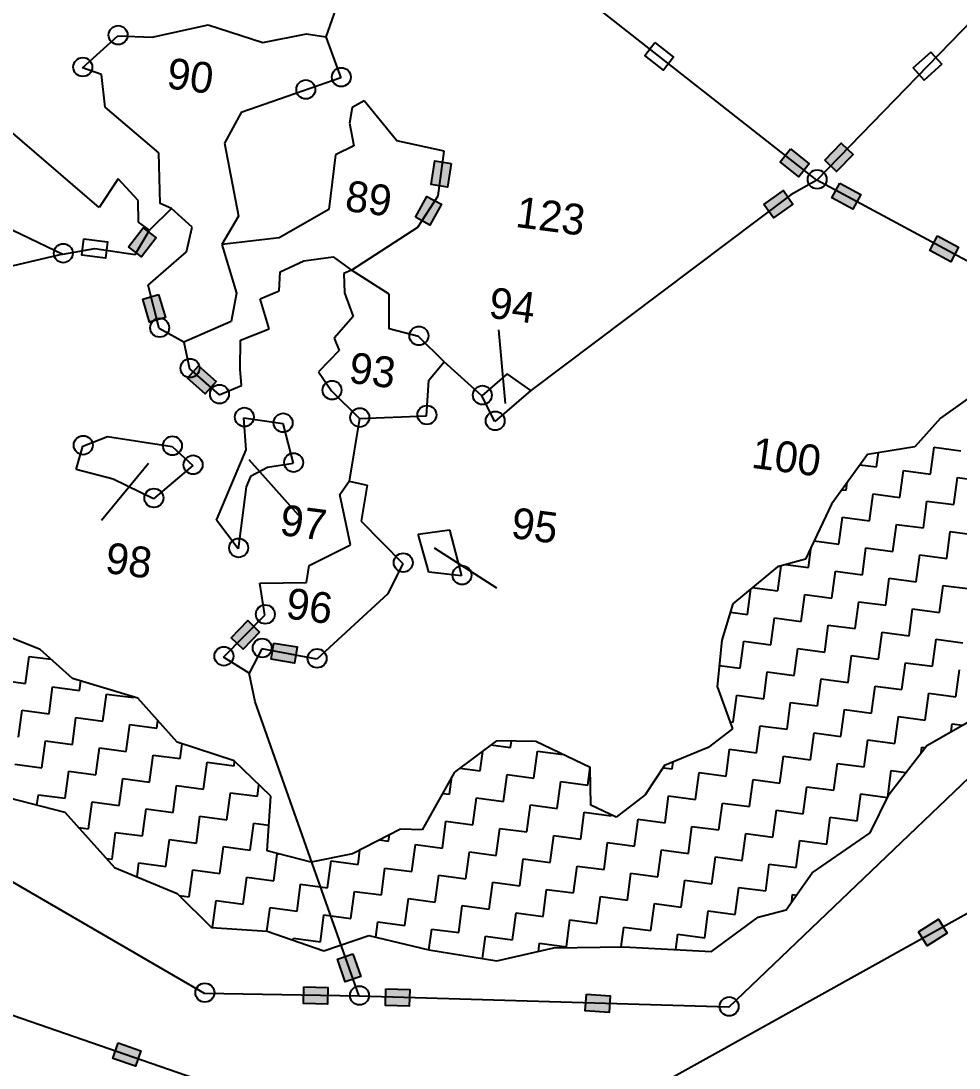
# Model space of a CAD drawing. Header units: metres. Extents: x 291285 to 296393, y 1982985 to 1990470.
# Drawn here: x 293031 to 293595, y 1984772 to 1985401 of the extents above; entities that cross this region are included whole.
import ezdxf

# ---------------------------------------------------------------- set-up
doc = ezdxf.new("R2010")
doc.units = ezdxf.units.M
for name, color, linetype in [('POLY_HATCH', 12, 'Continuous'), ('POLY_PARCEL', 6, 'Continuous'), ('SYM_STONE', 1, 'Continuous'), ('TEXT_PARCEL', 7, 'Continuous')]:
    doc.layers.add(name, color=color, linetype=linetype)
doc.styles.get("Standard").update_dxf_attribs({"font": 'simplex.shx'})
doc.styles.add('TEXT_MAP', font='')
doc.styles.get('TEXT_MAP').set_extended_font_data('Kruti Dev 050')
doc.dimstyles.get("Standard").update_dxf_attribs({"dimtxt": 0.18, "dimasz": 0.18, "dimexe": 0.18, "dimexo": 0.0625, "dimgap": 0.09, "dimtad": 0, "dimtih": 1, "dimtoh": 1, "dimdec": 4, "dimzin": 0, "dimdsep": 46, "dimtxsty": 'Standard', "dimcen": 0.09, "dimadec": 0, "dimazin": 0, "dimtfac": 1, "dimtdec": 4, "dimtofl": 0, "dimtmove": 0, "dimatfit": 3, "dimfxl": 1, "dimtolj": 1, "dimtzin": 0, "dimarcsym": 0})

msp = doc.modelspace()

# ---------------------------------------------------------------- hatches: boundary and pattern name
for points in [[(293498.76, 1985307.55), (293504.91, 1985315.31), (293493.69, 1985324.21), (293487.54, 1985316.44)], [(293531.35, 1985320.89), (293524.24, 1985327.79), (293514.27, 1985317.51), (293521.38, 1985310.61)], [(293277.68, 1985302.86), (293287.47, 1985301.34), (293289.67, 1985315.49), (293279.88, 1985317.01)], [(293495.12, 1985291.1), (293489.4, 1985299.19), (293477.71, 1985290.92), (293483.43, 1985282.83)], [(293531.23, 1985288.12), (293535.93, 1985296.84), (293523.32, 1985303.63), (293518.62, 1985294.91)], [(293283.85, 1985290.97), (293275.17, 1985295.74), (293268.27, 1985283.19), (293276.95, 1985278.42)], [(293112.4, 1985270.77), (293104.55, 1985276.81), (293095.82, 1985265.46), (293103.67, 1985259.42)], [(293590.05, 1985256.44), (293594.74, 1985265.16), (293582.14, 1985271.95), (293577.44, 1985263.23)], [(293108.46, 1985220.22), (293117.95, 1985223.05), (293113.86, 1985236.78), (293104.37, 1985233.94)], [(293141.92, 1985177.08), (293148.49, 1985184.49), (293137.78, 1985194), (293131.21, 1985186.59)], [(293157.49, 1985030.53), (293164.62, 1985023.65), (293174.56, 1985033.96), (293167.43, 1985040.84)], [(293195.61, 1985015.3), (293197.2, 1985025.07), (293183.06, 1985027.36), (293181.48, 1985017.59)], [(293587.95, 1984853.04), (293582.74, 1984861.46), (293570.56, 1984853.91), (293575.78, 1984845.49)], [(293225.97, 1984823.83), (293235.34, 1984827.06), (293230.68, 1984840.6), (293221.31, 1984837.37)], [(293215.3, 1984810.41), (293215.55, 1984820.31), (293201.24, 1984820.67), (293200.99, 1984810.77)], [(293264.49, 1984809.22), (293264.78, 1984819.12), (293250.47, 1984819.54), (293250.18, 1984809.64)], [(293384.64, 1984805.41), (293385.31, 1984815.29), (293371.03, 1984816.27), (293370.35, 1984806.39)], [(293099.87, 1984773.01), (293103.11, 1984782.37), (293089.57, 1984787.05), (293086.34, 1984777.68)]]:
    msp.add_hatch(color=256).paths.add_polyline_path(points)

# ---------------------------------------------------------------- linework, layer by layer
for points in [[(293412.2, 1985388.22), (293423.46, 1985379.37), (293417.34, 1985371.58), (293406.08, 1985380.43)], [(293584.6, 1985375.1), (293573.95, 1985365.52), (293567.33, 1985372.89), (293577.97, 1985382.46)], [(293493.69, 1985324.21), (293504.91, 1985315.31), (293498.76, 1985307.55), (293487.54, 1985316.44)], [(293514.27, 1985317.51), (293524.24, 1985327.79), (293531.35, 1985320.89), (293521.38, 1985310.61)], [(293289.67, 1985315.49), (293287.47, 1985301.34), (293277.68, 1985302.86), (293279.88, 1985317.01)], [(293477.71, 1985290.92), (293489.4, 1985299.19), (293495.12, 1985291.1), (293483.43, 1985282.83)], [(293523.32, 1985303.63), (293535.93, 1985296.84), (293531.23, 1985288.12), (293518.62, 1985294.91)], [(293268.27, 1985283.19), (293275.17, 1985295.74), (293283.85, 1985290.97), (293276.95, 1985278.42)], [(293095.82, 1985265.46), (293104.55, 1985276.81), (293112.4, 1985270.77), (293103.67, 1985259.42)], [(293068.98, 1985270.22), (293083.18, 1985268.41), (293081.93, 1985258.58), (293067.72, 1985260.4)], [(293582.14, 1985271.95), (293594.74, 1985265.16), (293590.05, 1985256.44), (293577.44, 1985263.23)], [(293113.86, 1985236.78), (293117.95, 1985223.05), (293108.46, 1985220.22), (293104.37, 1985233.94)], [(293137.78, 1985194), (293148.49, 1985184.49), (293141.92, 1985177.08), (293131.21, 1985186.59)], [(293174.56, 1985033.96), (293164.62, 1985023.65), (293157.49, 1985030.53), (293167.43, 1985040.84)], [(293183.06, 1985027.36), (293197.2, 1985025.07), (293195.61, 1985015.3), (293181.48, 1985017.59)], [(293570.56, 1984853.91), (293582.74, 1984861.46), (293587.95, 1984853.04), (293575.78, 1984845.49)], [(293230.68, 1984840.6), (293235.34, 1984827.06), (293225.97, 1984823.83), (293221.31, 1984837.37)], [(293201.24, 1984820.67), (293215.55, 1984820.31), (293215.3, 1984810.41), (293200.99, 1984810.77)], [(293250.47, 1984819.54), (293264.78, 1984819.12), (293264.49, 1984809.22), (293250.18, 1984809.64)], [(293371.03, 1984816.27), (293385.31, 1984815.29), (293384.64, 1984805.41), (293370.35, 1984806.39)], [(293089.57, 1984787.05), (293103.11, 1984782.37), (293099.87, 1984773.01), (293086.34, 1984777.68)]]:
    msp.add_lwpolyline(points, close=True)
at = {"layer": 'POLY_HATCH'}
for p, q in [((293608.98, 1985180.31), (293583.86, 1985162.4)), ((293583.86, 1985162.4), (293568.33, 1985145.22)), ((293568.33, 1985145.22), (293539.99, 1985140.72)), ((293539.99, 1985140.72), (293518.29, 1985110.86)), ((293518.29, 1985110.86), (293502.65, 1985077.7)), ((293485.8, 1985073.19), (293459.11, 1985050.99)), ((293502.65, 1985077.7), (293485.8, 1985073.19)), ((293459.11, 1985050.99), (293452.47, 1985029.13)), ((293042.68, 1985023.39), (293006.84, 1985037.87)), ((293452.47, 1985029.13), (293449.53, 1985001.28)), ((293062.14, 1985006.07), (293042.68, 1985023.39)), ((293101.31, 1984994.14), (293062.14, 1985006.07)), ((293449.53, 1985001.28), (293458.91, 1984975.81)), ((293125.07, 1984967.76), (293101.31, 1984994.14)), ((293575.61, 1984965.87), (293604.53, 1984982.28)), ((293458.91, 1984975.81), (293444.17, 1984964.52)), ((293159.34, 1984956.48), (293125.07, 1984967.76)), ((293316.95, 1984968.61), (293291.7, 1984949.71)), ((293340.65, 1984968.22), (293316.95, 1984968.61)), ((293373.34, 1984952.65), (293340.65, 1984968.22)), ((293552.99, 1984936.63), (293575.61, 1984965.87)), ((293444.17, 1984964.52), (293417.99, 1984953.74)), ((293181.29, 1984935.34), (293159.34, 1984956.48)), ((293417.99, 1984953.74), (293406.4, 1984936.04)), ((293291.7, 1984949.71), (293272.36, 1984915.05)), ((293373.58, 1984929.89), (293373.34, 1984952.65)), ((293015.68, 1984936.51), (293057.51, 1984925.73)), ((293179.18, 1984902.39), (293181.29, 1984935.34)), ((293406.4, 1984936.04), (293388.87, 1984922.62)), ((293541.66, 1984913.39), (293552.99, 1984936.63)), ((293388.87, 1984922.62), (293373.58, 1984929.89)), ((293057.51, 1984925.73), (293087.37, 1984892.55)), ((293259.18, 1984915.54), (293230.45, 1984900.6)), ((293272.36, 1984915.05), (293259.18, 1984915.54)), ((293506.72, 1984889.28), (293541.66, 1984913.39)), ((293205.54, 1984895.65), (293179.18, 1984902.39)), ((293230.45, 1984900.6), (293205.54, 1984895.65)), ((293087.37, 1984892.55), (293125.04, 1984876.82)), ((293491.04, 1984867.12), (293506.72, 1984889.28)), ((293125.04, 1984876.82), (293145.59, 1984856.37)), ((293474.19, 1984862.61), (293491.04, 1984867.12)), ((293446.22, 1984842.07), (293474.19, 1984862.61)), ((293145.59, 1984856.37), (293179.05, 1984854.19)), ((293179.05, 1984854.19), (293213.25, 1984842.42)), ((293213.25, 1984842.42), (293240.21, 1984851.59)), ((293240.21, 1984851.59), (293276.34, 1984843.06)), ((293276.34, 1984843.06), (293317.21, 1984836.41)), ((293317.21, 1984836.41), (293351.48, 1984844.11)), ((293351.48, 1984844.11), (293393.33, 1984844.82)), ((293393.33, 1984844.82), (293446.22, 1984842.07))]:
    msp.add_line(p, q, dxfattribs=at)
at = {"layer": 'POLY_HATCH', "linetype": 'Continuous'}
for p, q in [((293545.45, 1985133.16), (293546.58, 1985141.77)), ((293577.83, 1985128.88), (293579.97, 1985145.07)), ((293579.97, 1985145.07), (293596.17, 1985142.93)), ((293535.45, 1985134.49), (293545.45, 1985133.16)), ((293559.5, 1985114.83), (293561.64, 1985131.02)), ((293561.64, 1985131.02), (293577.83, 1985128.88)), ((293527.11, 1985119.11), (293527.74, 1985123.87)), ((293591.88, 1985110.54), (293594.02, 1985126.74)), ((293594.02, 1985126.74), (293610.22, 1985124.59)), ((293524.53, 1985119.45), (293527.11, 1985119.11)), ((293541.16, 1985100.78), (293543.3, 1985116.97)), ((293543.3, 1985116.97), (293559.5, 1985114.83)), ((293573.55, 1985096.49), (293575.69, 1985112.69)), ((293575.69, 1985112.69), (293591.88, 1985110.54)), ((293522.82, 1985086.73), (293524.97, 1985102.92)), ((293524.97, 1985102.92), (293541.16, 1985100.78)), ((293555.21, 1985082.44), (293557.35, 1985098.63)), ((293557.35, 1985098.63), (293573.55, 1985096.49)), ((293587.6, 1985078.16), (293589.74, 1985094.35)), ((293589.74, 1985094.35), (293605.93, 1985092.21)), ((293504.49, 1985072.68), (293506.13, 1985085.09)), ((293507.84, 1985088.71), (293522.82, 1985086.73)), ((293536.88, 1985068.39), (293539.02, 1985084.58)), ((293539.02, 1985084.58), (293555.21, 1985082.44)), ((293569.26, 1985064.11), (293571.4, 1985080.3)), ((293571.4, 1985080.3), (293587.6, 1985078.16)), ((293486.15, 1985058.63), (293488.16, 1985073.82)), ((293490.7, 1985074.5), (293504.49, 1985072.68)), ((293518.54, 1985054.34), (293520.68, 1985070.53)), ((293520.68, 1985070.53), (293536.88, 1985068.39)), ((293550.93, 1985050.06), (293553.07, 1985066.25)), ((293553.07, 1985066.25), (293569.26, 1985064.11)), ((293467.82, 1985044.57), (293469.85, 1985059.92)), ((293470.74, 1985060.66), (293486.15, 1985058.63)), ((293583.31, 1985045.77), (293585.45, 1985061.96)), ((293585.45, 1985061.96), (293601.65, 1985059.82)), ((293500.2, 1985040.29), (293502.35, 1985056.48)), ((293502.35, 1985056.48), (293518.54, 1985054.34)), ((293532.59, 1985036), (293534.73, 1985052.2)), ((293534.73, 1985052.2), (293550.93, 1985050.06)), ((293564.98, 1985031.72), (293567.12, 1985047.91)), ((293567.12, 1985047.91), (293583.31, 1985045.77)), ((293457.57, 1985045.93), (293467.82, 1985044.57)), ((293481.87, 1985026.24), (293484.01, 1985042.43)), ((293484.01, 1985042.43), (293500.2, 1985040.29)), ((293514.25, 1985021.95), (293516.4, 1985038.15)), ((293516.4, 1985038.15), (293532.59, 1985036)), ((293463.53, 1985012.19), (293465.68, 1985028.38)), ((293465.68, 1985028.38), (293481.87, 1985026.24)), ((293546.64, 1985017.67), (293548.78, 1985033.86)), ((293548.78, 1985033.86), (293564.98, 1985031.72)), ((293579.03, 1985013.38), (293581.17, 1985029.58)), ((293581.17, 1985029.58), (293597.36, 1985027.43)), ((293495.92, 1985007.9), (293498.06, 1985024.1)), ((293498.06, 1985024.1), (293514.25, 1985021.95)), ((293033.94, 1985003.12), (293036.08, 1985019.31)), ((293036.08, 1985019.31), (293049.2, 1985017.58)), ((293528.31, 1985003.62), (293530.45, 1985019.81)), ((293530.45, 1985019.81), (293546.64, 1985017.67)), ((293450.86, 1985013.87), (293463.53, 1985012.19)), ((293477.58, 1984993.85), (293479.73, 1985010.05)), ((293479.73, 1985010.05), (293495.92, 1985007.9)), ((293560.69, 1984999.33), (293562.83, 1985015.53)), ((293562.83, 1985015.53), (293579.03, 1985013.38)), ((293593.08, 1984995.05), (293595.22, 1985011.24)), ((293017.75, 1985005.26), (293033.94, 1985003.12)), ((293066.33, 1984998.84), (293067.09, 1985004.56)), ((293509.97, 1984989.57), (293512.11, 1985005.76)), ((293512.11, 1985005.76), (293528.31, 1985003.62)), ((293047.99, 1984984.79), (293050.13, 1985000.98)), ((293050.13, 1985000.98), (293066.33, 1984998.84)), ((293542.36, 1984985.28), (293544.5, 1985001.48)), ((293544.5, 1985001.48), (293560.69, 1984999.33)), ((293574.74, 1984981), (293576.88, 1984997.19)), ((293576.88, 1984997.19), (293593.08, 1984995.05)), ((293080.38, 1984980.5), (293082.52, 1984996.69)), ((293082.52, 1984996.69), (293098.71, 1984994.55)), ((293098.71, 1984994.55), (293098.76, 1984994.92)), ((293459.25, 1984979.8), (293461.39, 1984996)), ((293461.39, 1984996), (293477.58, 1984993.85)), ((293491.63, 1984975.52), (293493.78, 1984991.71)), ((293493.78, 1984991.71), (293509.97, 1984989.57)), ((293029.66, 1984970.74), (293031.8, 1984986.93)), ((293031.8, 1984986.93), (293047.99, 1984984.79)), ((293524.02, 1984971.23), (293526.16, 1984987.43)), ((293526.16, 1984987.43), (293542.36, 1984985.28)), ((293062.04, 1984966.45), (293064.19, 1984982.64)), ((293064.19, 1984982.64), (293080.38, 1984980.5)), ((293094.43, 1984962.17), (293096.57, 1984978.36)), ((293096.57, 1984978.36), (293112.76, 1984976.22)), ((293112.76, 1984976.22), (293113.37, 1984980.76)), ((293457.35, 1984980.05), (293459.25, 1984979.8)), ((293556.41, 1984966.95), (293558.55, 1984983.14)), ((293558.55, 1984983.14), (293574.74, 1984981)), ((293590.32, 1984974.21), (293590.93, 1984978.86)), ((293590.93, 1984978.86), (293597.07, 1984978.04)), ((293473.3, 1984961.47), (293475.44, 1984977.66)), ((293475.44, 1984977.66), (293491.63, 1984975.52)), ((293505.68, 1984957.18), (293507.83, 1984973.37)), ((293507.83, 1984973.37), (293524.02, 1984971.23)), ((293043.71, 1984952.4), (293045.85, 1984968.59)), ((293045.85, 1984968.59), (293062.04, 1984966.45)), ((293126.82, 1984957.88), (293128, 1984966.8)), ((293313.62, 1984966.12), (293325.42, 1984964.56)), ((293325.42, 1984964.56), (293325.93, 1984968.46)), ((293538.07, 1984952.9), (293540.21, 1984969.09)), ((293540.21, 1984969.09), (293556.41, 1984966.95)), ((293076.09, 1984948.11), (293078.24, 1984964.31)), ((293078.24, 1984964.31), (293094.43, 1984962.17)), ((293108.48, 1984943.83), (293110.62, 1984960.02)), ((293110.62, 1984960.02), (293126.82, 1984957.88)), ((293307.08, 1984950.51), (293308.66, 1984962.4)), ((293339.47, 1984946.22), (293341.61, 1984962.41)), ((293341.61, 1984962.41), (293357.17, 1984960.36)), ((293454.96, 1984947.42), (293457.11, 1984963.61)), ((293457.11, 1984963.61), (293473.3, 1984961.47)), ((293487.35, 1984943.13), (293489.49, 1984959.32)), ((293489.49, 1984959.32), (293505.68, 1984957.18)), ((293572.15, 1984961.4), (293572.6, 1984964.8)), ((293572.6, 1984964.8), (293574.58, 1984964.54)), ((293027.51, 1984954.54), (293043.71, 1984952.4)), ((293140.87, 1984939.54), (293143.01, 1984955.74)), ((293143.01, 1984955.74), (293159.2, 1984953.6)), ((293159.2, 1984953.6), (293159.56, 1984956.27)), ((293422.58, 1984951.7), (293423.13, 1984955.85)), ((293519.73, 1984938.85), (293521.88, 1984955.04)), ((293521.88, 1984955.04), (293538.07, 1984952.9)), ((293057.76, 1984934.06), (293059.9, 1984950.26)), ((293059.9, 1984950.26), (293076.09, 1984948.11)), ((293288.75, 1984936.46), (293290.13, 1984946.9)), ((293294.91, 1984952.12), (293307.08, 1984950.51)), ((293321.13, 1984932.17), (293323.28, 1984948.36)), ((293323.28, 1984948.36), (293339.47, 1984946.22)), ((293371.85, 1984941.94), (293373.28, 1984952.68)), ((293417.13, 1984952.42), (293422.58, 1984951.7)), ((293436.63, 1984933.37), (293438.77, 1984949.56)), ((293438.77, 1984949.56), (293454.96, 1984947.42)), ((293552.17, 1984934.96), (293554.26, 1984950.75)), ((293554.26, 1984950.75), (293563.02, 1984949.6)), ((293090.14, 1984929.78), (293092.29, 1984945.97)), ((293092.29, 1984945.97), (293108.48, 1984943.83)), ((293122.53, 1984925.49), (293124.67, 1984941.69)), ((293124.67, 1984941.69), (293140.87, 1984939.54)), ((293173.25, 1984935.26), (293174.17, 1984942.2)), ((293353.52, 1984927.89), (293355.66, 1984944.08)), ((293355.66, 1984944.08), (293371.85, 1984941.94)), ((293469.01, 1984929.08), (293471.16, 1984945.27)), ((293471.16, 1984945.27), (293487.35, 1984943.13)), ((293501.4, 1984924.8), (293503.54, 1984940.99)), ((293503.54, 1984940.99), (293519.73, 1984938.85)), ((293040.75, 1984930.05), (293041.56, 1984936.21)), ((293041.56, 1984936.21), (293057.76, 1984934.06)), ((293154.92, 1984921.21), (293157.06, 1984937.4)), ((293157.06, 1984937.4), (293173.25, 1984935.26)), ((293284.61, 1984937), (293288.75, 1984936.46)), ((293302.8, 1984918.12), (293304.94, 1984934.31)), ((293304.94, 1984934.31), (293321.13, 1984932.17)), ((293418.29, 1984919.31), (293420.43, 1984935.51)), ((293420.43, 1984935.51), (293436.63, 1984933.37)), ((293533.79, 1984920.51), (293535.93, 1984936.7)), ((293535.93, 1984936.7), (293551.99, 1984934.58)), ((293071.81, 1984915.73), (293073.95, 1984931.92)), ((293073.95, 1984931.92), (293090.14, 1984929.78)), ((293104.19, 1984911.44), (293106.34, 1984927.64)), ((293106.34, 1984927.64), (293122.53, 1984925.49)), ((293335.18, 1984913.83), (293337.33, 1984930.03)), ((293337.33, 1984930.03), (293353.52, 1984927.89)), ((293450.68, 1984915.03), (293452.82, 1984931.22)), ((293452.82, 1984931.22), (293469.01, 1984929.08)), ((293136.58, 1984907.16), (293138.72, 1984923.35)), ((293138.72, 1984923.35), (293154.92, 1984921.21)), ((293367.57, 1984909.55), (293369.71, 1984925.74)), ((293369.71, 1984925.74), (293385.91, 1984923.6)), ((293385.91, 1984923.6), (293385.96, 1984924)), ((293399.96, 1984905.26), (293402.1, 1984921.46)), ((293402.1, 1984921.46), (293418.29, 1984919.31)), ((293483.06, 1984910.74), (293485.21, 1984926.94)), ((293485.21, 1984926.94), (293501.4, 1984924.8)), ((293515.45, 1984906.46), (293517.59, 1984922.65)), ((293517.59, 1984922.65), (293533.79, 1984920.51)), ((293065.8, 1984916.52), (293071.81, 1984915.73)), ((293168.97, 1984902.87), (293171.11, 1984919.07)), ((293171.11, 1984919.07), (293180.17, 1984917.87)), ((293284.46, 1984904.07), (293286.6, 1984920.26)), ((293286.6, 1984920.26), (293302.8, 1984918.12)), ((293316.85, 1984899.78), (293318.99, 1984915.98)), ((293318.99, 1984915.98), (293335.18, 1984913.83)), ((293432.34, 1984900.98), (293434.48, 1984917.17)), ((293434.48, 1984917.17), (293450.68, 1984915.03)), ((293085.86, 1984897.39), (293088, 1984913.59)), ((293088, 1984913.59), (293104.19, 1984911.44)), ((293118.25, 1984893.11), (293120.39, 1984909.3)), ((293120.39, 1984909.3), (293136.58, 1984907.16)), ((293246.72, 1984909.06), (293252.08, 1984908.35)), ((293252.08, 1984908.35), (293252.57, 1984912.11)), ((293349.23, 1984895.5), (293351.38, 1984911.69)), ((293351.38, 1984911.69), (293367.57, 1984909.55)), ((293464.73, 1984896.69), (293466.87, 1984912.89)), ((293466.87, 1984912.89), (293483.06, 1984910.74)), ((293150.63, 1984888.82), (293152.77, 1984905.02)), ((293152.77, 1984905.02), (293168.97, 1984902.87)), ((293233.74, 1984894.3), (293234.88, 1984902.91)), ((293266.13, 1984890.02), (293268.27, 1984906.21)), ((293268.27, 1984906.21), (293284.46, 1984904.07)), ((293381.62, 1984891.21), (293383.76, 1984907.41)), ((293383.76, 1984907.41), (293399.96, 1984905.26)), ((293414.01, 1984886.93), (293416.15, 1984903.12)), ((293416.15, 1984903.12), (293432.34, 1984900.98)), ((293497.11, 1984892.41), (293499.26, 1984908.6)), ((293499.26, 1984908.6), (293515.45, 1984906.46)), ((293082.63, 1984897.82), (293085.86, 1984897.39)), ((293183.02, 1984884.54), (293185.16, 1984900.73)), ((293185.16, 1984900.73), (293186.22, 1984900.59)), ((293215.4, 1984880.25), (293217.55, 1984896.45)), ((293217.55, 1984896.45), (293233.74, 1984894.3)), ((293298.51, 1984885.73), (293300.65, 1984901.93)), ((293300.65, 1984901.93), (293316.85, 1984899.78)), ((293330.9, 1984881.45), (293333.04, 1984897.64)), ((293333.04, 1984897.64), (293349.23, 1984895.5)), ((293446.39, 1984882.64), (293448.53, 1984898.84)), ((293448.53, 1984898.84), (293464.73, 1984896.69)), ((293100.95, 1984886.88), (293102.05, 1984895.25)), ((293102.05, 1984895.25), (293118.25, 1984893.11)), ((293132.3, 1984874.77), (293134.44, 1984890.97)), ((293134.44, 1984890.97), (293150.63, 1984888.82)), ((293247.79, 1984875.97), (293249.93, 1984892.16)), ((293249.93, 1984892.16), (293266.13, 1984890.02)), ((293363.28, 1984877.16), (293365.43, 1984893.36)), ((293365.43, 1984893.36), (293381.62, 1984891.21)), ((293478.78, 1984878.36), (293480.92, 1984894.55)), ((293480.92, 1984894.55), (293497.11, 1984892.41)), ((293164.68, 1984870.49), (293166.82, 1984886.68)), ((293166.82, 1984886.68), (293183.02, 1984884.54)), ((293280.18, 1984871.68), (293282.32, 1984887.88)), ((293282.32, 1984887.88), (293298.51, 1984885.73)), ((293312.56, 1984867.4), (293314.71, 1984883.59)), ((293314.71, 1984883.59), (293330.9, 1984881.45)), ((293395.67, 1984872.88), (293397.81, 1984889.07)), ((293397.81, 1984889.07), (293414.01, 1984886.93)), ((293428.06, 1984868.59), (293430.2, 1984884.79)), ((293430.2, 1984884.79), (293446.39, 1984882.64)), ((293197.07, 1984866.2), (293199.21, 1984882.4)), ((293199.21, 1984882.4), (293215.4, 1984880.25)), ((293229.45, 1984861.92), (293231.6, 1984878.11)), ((293231.6, 1984878.11), (293247.79, 1984875.97)), ((293344.95, 1984863.11), (293347.09, 1984879.31)), ((293347.09, 1984879.31), (293363.28, 1984877.16)), ((293460.44, 1984864.31), (293462.59, 1984880.5)), ((293462.59, 1984880.5), (293478.78, 1984878.36)), ((293126.31, 1984875.56), (293132.3, 1984874.77)), ((293146.35, 1984856.44), (293148.49, 1984872.63)), ((293148.49, 1984872.63), (293164.68, 1984870.49)), ((293261.84, 1984857.63), (293263.98, 1984873.83)), ((293263.98, 1984873.83), (293280.18, 1984871.68)), ((293377.33, 1984858.83), (293379.48, 1984875.02)), ((293379.48, 1984875.02), (293395.67, 1984872.88)), ((293494.4, 1984871.87), (293494.97, 1984876.22)), ((293494.97, 1984876.22), (293497.26, 1984875.91)), ((293179, 1984854.19), (293180.88, 1984868.34)), ((293180.88, 1984868.34), (293197.07, 1984866.2)), ((293294.23, 1984853.35), (293296.37, 1984869.54)), ((293296.37, 1984869.54), (293312.56, 1984867.4)), ((293326.61, 1984849.06), (293328.76, 1984865.26)), ((293328.76, 1984865.26), (293344.95, 1984863.11)), ((293409.72, 1984854.54), (293411.86, 1984870.74)), ((293411.86, 1984870.74), (293428.06, 1984868.59)), ((293442.11, 1984850.26), (293444.25, 1984866.45)), ((293444.25, 1984866.45), (293460.44, 1984864.31)), ((293211.12, 1984847.87), (293213.26, 1984864.06)), ((293213.26, 1984864.06), (293229.45, 1984861.92)), ((293244.43, 1984850.6), (293245.65, 1984859.77)), ((293245.65, 1984859.77), (293261.84, 1984857.63)), ((293359, 1984844.78), (293361.14, 1984860.97)), ((293361.14, 1984860.97), (293377.33, 1984858.83)), ((293145.39, 1984856.56), (293146.35, 1984856.44)), ((293276.39, 1984843.06), (293278.03, 1984855.49)), ((293278.03, 1984855.49), (293294.23, 1984853.35)), ((293391.96, 1984844.8), (293393.53, 1984856.69)), ((293393.53, 1984856.69), (293409.72, 1984854.54)), ((293424.7, 1984843.19), (293425.91, 1984852.4)), ((293425.91, 1984852.4), (293442.11, 1984850.26)), ((293194.76, 1984848.78), (293194.93, 1984850.01)), ((293194.93, 1984850.01), (293211.12, 1984847.87)), ((293308.65, 1984837.8), (293310.42, 1984851.2)), ((293310.42, 1984851.2), (293326.61, 1984849.06)), ((293342.16, 1984842.02), (293342.81, 1984846.92)), ((293342.81, 1984846.92), (293359, 1984844.78))]:
    msp.add_line(p, q, dxfattribs=at)
at = {"layer": 'POLY_PARCEL'}
for p, q in [((293509.48, 1985305.46), (293725.65, 1985528.29)), ((293509.48, 1985305.46), (293320.61, 1985453.9)), ((293224.82, 1985421.63), (293214.42, 1985391.51)), ((293110.08, 1985391.37), (293143.71, 1985398.91)), ((293143.71, 1985398.91), (293176.6, 1985388.15)), ((293176.6, 1985388.15), (293202.67, 1985393.34)), ((293202.67, 1985393.34), (293214.42, 1985391.51)), ((293068.04, 1985372.96), (293089.27, 1985392.18)), ((293089.27, 1985392.18), (293110.08, 1985391.37)), ((293214.42, 1985391.51), (293223.44, 1985366.9)), ((293079.5, 1985368.94), (293068.04, 1985372.96)), ((293081.66, 1985349.42), (293079.5, 1985368.94)), ((293223.44, 1985366.9), (293163.51, 1985346.12)), ((293114.01, 1985322), (293081.66, 1985349.42)), ((293230.11, 1985349.2), (293228.55, 1985339.67)), ((293237.44, 1985353.25), (293230.11, 1985349.2)), ((293257, 1985329.11), (293237.44, 1985353.25)), ((293078.17, 1985289.13), (293011.79, 1985346.14)), ((293163.51, 1985346.12), (293153.53, 1985327.65)), ((293228.55, 1985339.67), (293231.18, 1985326.03)), ((293153.53, 1985327.65), (293161.97, 1985283.88)), ((293231.18, 1985326.03), (293220.13, 1985320.7)), ((293285.55, 1985322.93), (293257, 1985329.11)), ((293114.72, 1985291.53), (293114.01, 1985322)), ((293220.13, 1985320.7), (293216.09, 1985287.87)), ((293281.88, 1985295.99), (293285.55, 1985322.93)), ((293089.64, 1985306.29), (293078.17, 1985289.13)), ((293101.59, 1985293.28), (293089.64, 1985306.29)), ((293509.48, 1985305.46), (293493.83, 1985296.59)), ((293814.66, 1985141.08), (293509.48, 1985305.46)), ((293101.81, 1985280.15), (293101.59, 1985293.28)), ((293269.64, 1985277.24), (293281.88, 1985295.99)), ((293493.83, 1985296.59), (293337.62, 1985179.06)), ((293121.56, 1985288.39), (293108.43, 1985275.37)), ((293121.56, 1985288.39), (293114.72, 1985291.53)), ((293134.03, 1985277.27), (293121.56, 1985288.39)), ((293216.09, 1985287.87), (293186.35, 1985270.84)), ((293008.85, 1985283.81), (293056.33, 1985261.08)), ((293108.43, 1985275.37), (293101.81, 1985280.15)), ((293161.97, 1985283.88), (293151.92, 1985266.9)), ((293099.82, 1985260.9), (293108.43, 1985275.37)), ((293130.67, 1985262.38), (293134.03, 1985277.27)), ((293229.72, 1985251.34), (293269.64, 1985277.24)), ((293186.35, 1985270.84), (293151.92, 1985266.9)), ((293056.33, 1985261.08), (292968.76, 1985240.44)), ((293056.33, 1985261.08), (293075.45, 1985264.4)), ((293075.45, 1985264.4), (293099.82, 1985260.9)), ((293107.65, 1985242.29), (293130.67, 1985262.38)), ((293151.92, 1985266.9), (293160.68, 1985237.62)), ((293186.9, 1985250.39), (293201.08, 1985257.07)), ((293201.08, 1985257.07), (293218.72, 1985259.37)), ((293218.72, 1985259.37), (293229.72, 1985251.34)), ((293186.27, 1985238.95), (293186.9, 1985250.39)), ((293229.72, 1985251.34), (293225.13, 1985249.45)), ((293225.13, 1985249.45), (293225.52, 1985237.87)), ((293252.5, 1985236.98), (293229.72, 1985251.34)), ((293114.26, 1985216.33), (293107.65, 1985242.29)), ((293160.68, 1985237.62), (293157.54, 1985220.61)), ((293174.83, 1985234.22), (293186.27, 1985238.95)), ((293225.52, 1985237.87), (293230.84, 1985223.55)), ((293252.42, 1985216.18), (293252.5, 1985236.98)), ((293180.29, 1985216.12), (293174.83, 1985234.22)), ((293230.84, 1985223.55), (293219.33, 1985210.5)), ((293157.54, 1985220.61), (293129, 1985208.14)), ((293129, 1985208.14), (293114.26, 1985216.33)), ((293163.13, 1985209.24), (293180.29, 1985216.12)), ((293270.1, 1985211.47), (293252.42, 1985216.18)), ((293285.49, 1985196.26), (293270.1, 1985211.47)), ((293129, 1985208.14), (293132.49, 1985192.03)), ((293162.9, 1985191.85), (293163.13, 1985209.24)), ((293219.33, 1985210.5), (293222.37, 1985203.21)), ((293222.37, 1985203.21), (293209.93, 1985190.28)), ((293132.49, 1985192.03), (293150.22, 1985176.4)), ((293163.66, 1985182), (293162.9, 1985191.85)), ((293276.27, 1985185.35), (293285.49, 1985196.26)), ((293308.24, 1985175.86), (293285.49, 1985196.26)), ((293209.93, 1985190.28), (293217.87, 1985178.82)), ((293323.41, 1985189.2), (293308.24, 1985175.86)), ((293337.62, 1985179.06), (293323.41, 1985189.2)), ((293150.22, 1985176.4), (293163.66, 1985182)), ((293274.87, 1985163.91), (293276.27, 1985185.35)), ((293217.87, 1985178.82), (293234.55, 1985162.36)), ((293315.94, 1985160.38), (293308.24, 1985175.86)), ((293337.62, 1985179.06), (293315.94, 1985160.38)), ((293165.17, 1985162.62), (293188.45, 1985159.22)), ((293166.43, 1985143.48), (293165.17, 1985162.62)), ((293234.55, 1985162.36), (293228.36, 1985124.68)), ((293234.55, 1985162.36), (293274.87, 1985163.91)), ((293188.45, 1985159.22), (293194.77, 1985135.31)), ((293068.34, 1985145.71), (293083.18, 1985151.49)), ((293083.18, 1985151.49), (293121.92, 1985145.42)), ((293064.4, 1985131.53), (293068.34, 1985145.71)), ((293121.92, 1985145.42), (293134.33, 1985133.98)), ((293148.64, 1985101.1), (293166.43, 1985143.48)), ((293194.77, 1985135.31), (293179.41, 1985132.75)), ((293456.56, 1984808.52), (293798.33, 1985135.22)), ((293086.6, 1985125.91), (293064.4, 1985131.53)), ((293134.33, 1985133.98), (293110.81, 1985114.01)), ((293179.41, 1985132.75), (293169.04, 1985127.33)), ((293110.81, 1985114.01), (293086.6, 1985125.91)), ((293169.04, 1985127.33), (293166.49, 1985121.19)), ((293222.77, 1985116.64), (293228.36, 1985124.68)), ((293228.36, 1985124.68), (293239.21, 1985122.18)), ((293166.49, 1985121.19), (293161.73, 1985084.04)), ((293229.13, 1985086.27), (293222.77, 1985116.64)), ((293239.21, 1985122.18), (293235.55, 1985100.58)), ((293161.73, 1985084.04), (293148.64, 1985101.1)), ((293235.55, 1985100.58), (293260.68, 1985075.17)), ((293269.79, 1985092.68), (293288.72, 1985095.3)), ((293276.23, 1985069.84), (293269.79, 1985092.68)), ((293288.72, 1985095.3), (293296.01, 1985067.68)), ((293204.32, 1985073.85), (293229.13, 1985086.27)), ((293202.71, 1985063.69), (293204.32, 1985073.85)), ((293260.68, 1985075.17), (293251.61, 1985056.95)), ((293296.01, 1985067.68), (293276.23, 1985069.84)), ((293174.72, 1985063.4), (293202.71, 1985063.69)), ((293177.76, 1985044.11), (293174.72, 1985063.4)), ((293251.61, 1985056.95), (293208.87, 1985017.64)), ((293152.86, 1985018.93), (293177.76, 1985044.11)), ((293175.88, 1985023.87), (293168.34, 1985009.17)), ((293208.87, 1985017.64), (293175.88, 1985023.87)), ((293168.34, 1985009.17), (293152.86, 1985018.93)), ((293171.98, 1984991.98), (293168.34, 1985009.17)), ((293141.44, 1984816.77), (292829.97, 1984997.43)), ((293234.37, 1984815.06), (293171.98, 1984991.98)), ((293311.94, 1984705.01), (293603.26, 1984866.81)), ((292906.72, 1984844.95), (293311.94, 1984705.01)), ((293234.37, 1984815.06), (293141.44, 1984816.77)), ((293456.56, 1984808.52), (293234.37, 1984815.06))]:
    msp.add_line(p, q, dxfattribs=at)
at = {"layer": 'SYM_STONE'}
for centre in [(293089.51, 1985392.67), (293068.28, 1985373.45), (293223.68, 1985367.39), (293202.34, 1985359.99), (293509.72, 1985305.95), (293056.56, 1985261.57), (293114.5, 1985216.82), (293270.34, 1985211.96), (293270.34, 1985211.96), (293132.72, 1985192.52), (293150.45, 1985176.89), (293218.1, 1985179.31), (293308.48, 1985176.35), (293165.41, 1985163.11), (293234.79, 1985162.85), (293275.11, 1985164.4), (293188.68, 1985159.71), (293316.18, 1985160.87), (293068.57, 1985146.2), (293122.16, 1985145.91), (293134.57, 1985134.47), (293195.01, 1985135.8), (293111.04, 1985114.5), (293161.97, 1985084.52), (293260.92, 1985075.66), (293296.25, 1985068.17), (293178, 1985044.6), (293176.12, 1985024.36), (293153.1, 1985019.42), (293209.11, 1985018.13), (293141.67, 1984817.26), (293234.61, 1984815.55), (293456.8, 1984809.01)]:
    msp.add_circle(centre, 5.69, dxfattribs=at)

# ---------------------------------------------------------------- texts
at = {"layer": 'TEXT_PARCEL', "style": 'TEXT_MAP'}
for s, p in [('90', (293118.11, 1985360.83)), ('89', (293225.31, 1985287.16)), ('123', (293327.86, 1985277.46)), ('94', (293311.68, 1985222.94)), ('93', (293227.59, 1985183.89)), ('100', (293469.59, 1985132.75)), ('97', (293186.1, 1985092.4)), ('95', (293325.09, 1985090.63)), ('98', (293081.15, 1985069.61)), ('96', (293189.72, 1985042.29))]:
    msp.add_text(s, height=18.521, rotation=352.46292, dxfattribs=at).set_placement(p)

# ---------------------------------------------------------------- leaders
for points in [[(293318.23, 1985215.6), (293322.1, 1985171.33)], [(293079.61, 1985101.08), (293107.83, 1985135.41)], [(293197.93, 1985104.24), (293168.38, 1985137.41)], [(293317.08, 1985060.38), (293279.62, 1985084.28)]]:
    msp.add_leader(points, dimstyle='Standard', override={"dimtxt": 2.5, "dimasz": 2.5, "dimexe": 1.25, "dimexo": 0.625, "dimgap": 0.625, "dimtad": 1, "dimtih": 0, "dimtoh": 0, "dimzin": 8, "dimcen": 2.5, "dimtofl": 1})

doc.saveas('drawing.dxf')
